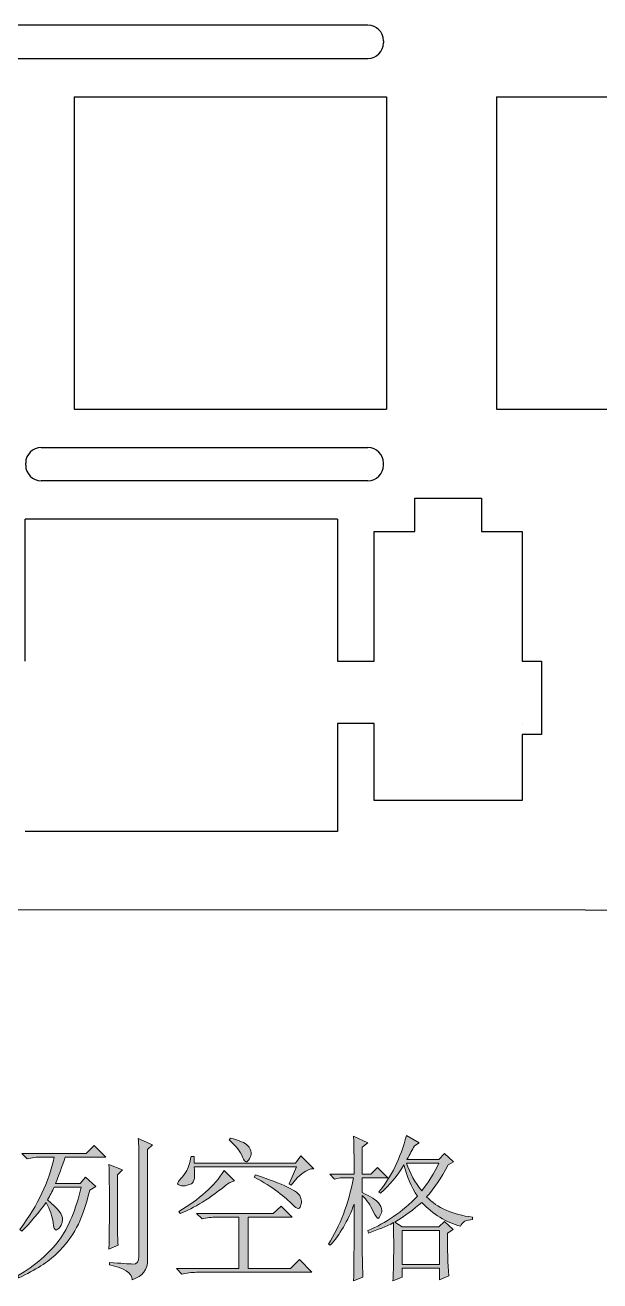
# Model space of a CAD drawing. Extents: x 1168 to 1833, y 1867 to 2135.
# Drawn here: x 1684 to 1709.9, y 2020.7 to 2077.2 of the extents above; entities that cross this region are included whole.
import ezdxf

# ---------------------------------------------------------------- set-up
doc = ezdxf.new("R2010")
doc.units = 0
doc.header["$MEASUREMENT"] = 0
doc.layers.add('_U+56FE_U+5C42 1', color=7, linetype='Continuous')

# ---------------------------------------------------------------- blocks, each defined once
blk = doc.blocks.new('block 2234')
at = {"layer": '_U+56FE_U+5C42 1'}
h = blk.add_hatch(color=7, dxfattribs=at)
h.dxf.hatch_style = 2
edge = h.paths.add_edge_path()
edge.add_spline(control_points=[(1683.875, 2026.434), (1683.875, 2026.434), (1686.771, 2026.434), (1686.771, 2026.434), (1686.771, 2026.434), (1687.131, 2026.792), (1687.131, 2026.792), (1687.131, 2026.792), (1687.654, 2026.269), (1687.654, 2026.269), (1687.654, 2026.269), (1685.834, 2026.269), (1685.834, 2026.269), (1685.687, 2025.827), (1685.539, 2025.432), (1685.393, 2025.082), (1685.393, 2025.082), (1686.496, 2025.082), (1686.496, 2025.082), (1686.496, 2025.082), (1686.744, 2025.358), (1686.744, 2025.358), (1686.744, 2025.358), (1687.213, 2024.944), (1687.213, 2024.944), (1687.213, 2024.944), (1686.938, 2024.778), (1686.938, 2024.778), (1686.754, 2024.062), (1686.556, 2023.5), (1686.344, 2023.096), (1686.133, 2022.691), (1685.834, 2022.3), (1685.447, 2021.924), (1685.062, 2021.546), (1684.491, 2021.184), (1683.737, 2020.834), (1683.737, 2020.834), (1683.682, 2020.917), (1683.682, 2020.917), (1684.491, 2021.395), (1685.112, 2021.928), (1685.545, 2022.517), (1685.977, 2023.104), (1686.312, 2023.905), (1686.551, 2024.917), (1686.551, 2024.917), (1685.338, 2024.917), (1685.338, 2024.917), (1685.245, 2024.732), (1685.145, 2024.539), (1685.034, 2024.337), (1685.512, 2023.951), (1685.737, 2023.656), (1685.71, 2023.454), (1685.683, 2023.252), (1685.631, 2023.123), (1685.559, 2023.068), (1685.559, 2023.068), (1685.42, 2022.985), (1685.42, 2022.985), (1685.347, 2022.985), (1685.301, 2023.096), (1685.282, 2023.316), (1685.245, 2023.593), (1685.145, 2023.896), (1684.979, 2024.227), (1684.648, 2023.767), (1684.279, 2023.335), (1683.875, 2022.931), (1683.875, 2022.931), (1683.793, 2023.013), (1683.793, 2023.013), (1684.215, 2023.583), (1684.547, 2024.126), (1684.785, 2024.641), (1685.024, 2025.155), (1685.209, 2025.698), (1685.338, 2026.269), (1685.338, 2026.269), (1684.785, 2026.269), (1684.785, 2026.269), (1684.547, 2026.269), (1684.326, 2026.241), (1684.123, 2026.186), (1684.123, 2026.186), (1683.875, 2026.434), (1683.875, 2026.434)], knot_values=[0, 0, 0, 0, 1, 1, 1, 2, 2, 2, 3, 3, 3, 4, 4, 4, 5, 5, 5, 6, 6, 6, 7, 7, 7, 8, 8, 8, 9, 9, 9, 10, 10, 10, 11, 11, 11, 12, 12, 12, 13, 13, 13, 14, 14, 14, 15, 15, 15, 16, 16, 16, 17, 17, 17, 18, 18, 18, 19, 19, 19, 20, 20, 20, 21, 21, 21, 22, 22, 22, 23, 23, 23, 24, 24, 24, 25, 25, 25, 26, 26, 26, 27, 27, 27, 28, 28, 28, 29, 29, 29, 29], degree=3, periodic=0)
edge = h.paths.add_edge_path()
edge.add_spline(control_points=[(1687.793, 2022.13), (1687.811, 2022.773), (1687.82, 2023.445), (1687.82, 2024.145), (1687.82, 2024.843), (1687.811, 2025.44), (1687.793, 2025.938), (1687.793, 2025.938), (1688.399, 2025.689), (1688.399, 2025.689), (1688.399, 2025.689), (1688.179, 2025.469), (1688.179, 2025.469), (1688.179, 2025.469), (1688.179, 2023.206), (1688.179, 2023.206), (1688.179, 2022.894), (1688.188, 2022.59), (1688.207, 2022.296), (1688.207, 2022.296), (1687.793, 2022.13), (1687.793, 2022.13)], knot_values=[0, 0, 0, 0, 1, 1, 1, 2, 2, 2, 3, 3, 3, 4, 4, 4, 5, 5, 5, 6, 6, 6, 7, 7, 7, 7], degree=3, periodic=0)
edge = h.paths.add_edge_path()
edge.add_spline(control_points=[(1689.145, 2025.771), (1689.145, 2026.434), (1689.135, 2026.875), (1689.117, 2027.096), (1689.117, 2027.096), (1689.752, 2026.82), (1689.752, 2026.82), (1689.752, 2026.82), (1689.531, 2026.6), (1689.531, 2026.6), (1689.531, 2026.6), (1689.531, 2021.661), (1689.531, 2021.661), (1689.549, 2021.202), (1689.318, 2020.898), (1688.841, 2020.751), (1688.822, 2021.063), (1688.482, 2021.284), (1687.82, 2021.413), (1687.82, 2021.413), (1687.82, 2021.523), (1687.82, 2021.523), (1688.335, 2021.486), (1688.685, 2021.464), (1688.869, 2021.454), (1689.053, 2021.445), (1689.145, 2021.561), (1689.145, 2021.799), (1689.145, 2021.799), (1689.145, 2025.771), (1689.145, 2025.771)], knot_values=[0, 0, 0, 0, 1, 1, 1, 2, 2, 2, 3, 3, 3, 4, 4, 4, 5, 5, 5, 6, 6, 6, 7, 7, 7, 8, 8, 8, 9, 9, 9, 10, 10, 10, 10], degree=3, periodic=0)
h = blk.add_hatch(color=7, dxfattribs=at)
h.dxf.hatch_style = 2
edge = h.paths.add_edge_path()
edge.add_spline(control_points=[(1691.738, 2023.73), (1691.738, 2023.73), (1695.187, 2023.73), (1695.187, 2023.73), (1695.187, 2023.73), (1695.545, 2024.062), (1695.545, 2024.062), (1695.545, 2024.062), (1696.041, 2023.564), (1696.041, 2023.564), (1696.041, 2023.564), (1694.055, 2023.564), (1694.055, 2023.564), (1694.055, 2023.564), (1694.055, 2021.248), (1694.055, 2021.248), (1694.055, 2021.248), (1695.959, 2021.248), (1695.959, 2021.248), (1695.959, 2021.248), (1696.373, 2021.661), (1696.373, 2021.661), (1696.373, 2021.661), (1696.924, 2021.082), (1696.924, 2021.082), (1696.924, 2021.082), (1691.738, 2021.082), (1691.738, 2021.082), (1691.498, 2021.082), (1691.277, 2021.055), (1691.076, 2020.999), (1691.076, 2020.999), (1690.828, 2021.248), (1690.828, 2021.248), (1690.828, 2021.248), (1693.642, 2021.248), (1693.642, 2021.248), (1693.642, 2021.248), (1693.642, 2023.564), (1693.642, 2023.564), (1693.642, 2023.564), (1692.648, 2023.564), (1692.648, 2023.564), (1692.409, 2023.564), (1692.188, 2023.537), (1691.986, 2023.482), (1691.986, 2023.482), (1691.738, 2023.73), (1691.738, 2023.73)], knot_values=[0, 0, 0, 0, 1, 1, 1, 2, 2, 2, 3, 3, 3, 4, 4, 4, 5, 5, 5, 6, 6, 6, 7, 7, 7, 8, 8, 8, 9, 9, 9, 10, 10, 10, 11, 11, 11, 12, 12, 12, 13, 13, 13, 14, 14, 14, 15, 15, 15, 16, 16, 16, 16], degree=3, periodic=0)
edge = h.paths.add_edge_path()
edge.add_spline(control_points=[(1695.903, 2025.055), (1695.903, 2025.055), (1696.234, 2025.827), (1696.234, 2025.827), (1696.234, 2025.827), (1691.627, 2025.827), (1691.627, 2025.827), (1691.683, 2025.386), (1691.642, 2025.133), (1691.504, 2025.068), (1691.365, 2025.004), (1691.25, 2024.972), (1691.158, 2024.972), (1691.085, 2024.972), (1691.021, 2024.98), (1690.965, 2024.999), (1690.91, 2025.018), (1690.883, 2025.045), (1690.883, 2025.082), (1690.883, 2025.101), (1690.91, 2025.146), (1690.965, 2025.22), (1691.057, 2025.312), (1691.154, 2025.436), (1691.256, 2025.593), (1691.355, 2025.748), (1691.435, 2025.983), (1691.49, 2026.296), (1691.49, 2026.296), (1691.627, 2026.296), (1691.627, 2026.296), (1691.627, 2026.296), (1691.627, 2025.992), (1691.627, 2025.992), (1691.627, 2025.992), (1696.18, 2025.992), (1696.18, 2025.992), (1696.18, 2025.992), (1696.428, 2026.323), (1696.428, 2026.323), (1696.428, 2026.323), (1697.007, 2025.744), (1697.007, 2025.744), (1696.713, 2025.744), (1696.373, 2025.496), (1695.986, 2024.999), (1695.986, 2024.999), (1695.903, 2025.055), (1695.903, 2025.055)], knot_values=[0, 0, 0, 0, 1, 1, 1, 2, 2, 2, 3, 3, 3, 4, 4, 4, 5, 5, 5, 6, 6, 6, 7, 7, 7, 8, 8, 8, 9, 9, 9, 10, 10, 10, 11, 11, 11, 12, 12, 12, 13, 13, 13, 14, 14, 14, 15, 15, 15, 16, 16, 16, 16], degree=3, periodic=0)
edge = h.paths.add_edge_path()
edge.add_spline(control_points=[(1693.448, 2025.192), (1693.448, 2025.192), (1693.2, 2025.109), (1693.2, 2025.109), (1692.336, 2024.41), (1691.6, 2023.951), (1690.993, 2023.73), (1690.993, 2023.73), (1690.938, 2023.813), (1690.938, 2023.813), (1691.397, 2024.089), (1691.797, 2024.379), (1692.139, 2024.682), (1692.479, 2024.985), (1692.759, 2025.312), (1692.979, 2025.661), (1692.979, 2025.661), (1693.448, 2025.192), (1693.448, 2025.192)], knot_values=[0, 0, 0, 0, 1, 1, 1, 2, 2, 2, 3, 3, 3, 4, 4, 4, 5, 5, 5, 6, 6, 6, 6], degree=3, periodic=0)
edge = h.paths.add_edge_path()
edge.add_spline(control_points=[(1693.256, 2027.123), (1693.66, 2027.013), (1693.918, 2026.902), (1694.027, 2026.792), (1694.139, 2026.682), (1694.193, 2026.571), (1694.193, 2026.461), (1694.193, 2026.369), (1694.166, 2026.277), (1694.11, 2026.186), (1694.055, 2026.094), (1694.01, 2026.048), (1693.973, 2026.048), (1693.918, 2026.048), (1693.862, 2026.121), (1693.807, 2026.269), (1693.715, 2026.507), (1693.513, 2026.765), (1693.2, 2027.041), (1693.2, 2027.041), (1693.256, 2027.123), (1693.256, 2027.123)], knot_values=[0, 0, 0, 0, 1, 1, 1, 2, 2, 2, 3, 3, 3, 4, 4, 4, 5, 5, 5, 6, 6, 6, 7, 7, 7, 7], degree=3, periodic=0)
edge = h.paths.add_edge_path()
edge.add_spline(control_points=[(1694.387, 2025.469), (1694.993, 2025.266), (1695.471, 2025.082), (1695.82, 2024.917), (1696.17, 2024.751), (1696.363, 2024.608), (1696.4, 2024.489), (1696.437, 2024.369), (1696.455, 2024.291), (1696.455, 2024.255), (1696.455, 2024.199), (1696.441, 2024.135), (1696.414, 2024.062), (1696.387, 2023.987), (1696.354, 2023.951), (1696.317, 2023.951), (1696.244, 2023.951), (1696.16, 2024.006), (1696.068, 2024.116), (1695.903, 2024.282), (1695.678, 2024.476), (1695.393, 2024.696), (1695.107, 2024.917), (1694.754, 2025.138), (1694.331, 2025.358), (1694.331, 2025.358), (1694.387, 2025.469), (1694.387, 2025.469)], knot_values=[0, 0, 0, 0, 1, 1, 1, 2, 2, 2, 3, 3, 3, 4, 4, 4, 5, 5, 5, 6, 6, 6, 7, 7, 7, 8, 8, 8, 9, 9, 9, 9], degree=3, periodic=0)
h = blk.add_hatch(color=7, dxfattribs=at)
h.dxf.hatch_style = 2
edge = h.paths.add_edge_path()
edge.add_spline(control_points=[(1699.186, 2022.24), (1699.186, 2021.983), (1699.195, 2021.523), (1699.214, 2020.861), (1699.214, 2020.861), (1698.8, 2020.696), (1698.8, 2020.696), (1698.818, 2021.781), (1698.828, 2022.931), (1698.828, 2024.145), (1698.533, 2023.39), (1698.174, 2022.773), (1697.752, 2022.296), (1697.752, 2022.296), (1697.669, 2022.351), (1697.669, 2022.351), (1698.184, 2023.16), (1698.561, 2024.153), (1698.8, 2025.33), (1698.8, 2025.33), (1698.193, 2025.33), (1698.193, 2025.33), (1698.193, 2025.33), (1697.945, 2025.275), (1697.945, 2025.275), (1697.945, 2025.275), (1697.725, 2025.496), (1697.725, 2025.496), (1697.725, 2025.496), (1698.828, 2025.496), (1698.828, 2025.496), (1698.828, 2025.992), (1698.818, 2026.562), (1698.8, 2027.206), (1698.8, 2027.206), (1699.435, 2026.902), (1699.435, 2026.902), (1699.435, 2026.902), (1699.186, 2026.71), (1699.186, 2026.71), (1699.186, 2026.71), (1699.186, 2025.496), (1699.186, 2025.496), (1699.186, 2025.496), (1699.572, 2025.496), (1699.572, 2025.496), (1699.572, 2025.496), (1699.876, 2025.8), (1699.876, 2025.8), (1699.876, 2025.8), (1700.345, 2025.33), (1700.345, 2025.33), (1700.345, 2025.33), (1699.186, 2025.33), (1699.186, 2025.33), (1699.186, 2025.33), (1699.186, 2024.668), (1699.186, 2024.668), (1699.572, 2024.484), (1699.816, 2024.332), (1699.917, 2024.213), (1700.018, 2024.094), (1700.068, 2023.979), (1700.068, 2023.868), (1700.068, 2023.795), (1700.046, 2023.717), (1700, 2023.634), (1699.954, 2023.551), (1699.922, 2023.51), (1699.903, 2023.51), (1699.848, 2023.51), (1699.774, 2023.61), (1699.683, 2023.813), (1699.554, 2024.107), (1699.389, 2024.347), (1699.186, 2024.53), (1699.186, 2024.53), (1699.186, 2022.24), (1699.186, 2022.24)], knot_values=[0, 0, 0, 0, 1, 1, 1, 2, 2, 2, 3, 3, 3, 4, 4, 4, 5, 5, 5, 6, 6, 6, 7, 7, 7, 8, 8, 8, 9, 9, 9, 10, 10, 10, 11, 11, 11, 12, 12, 12, 13, 13, 13, 14, 14, 14, 15, 15, 15, 16, 16, 16, 17, 17, 17, 18, 18, 18, 19, 19, 19, 20, 20, 20, 21, 21, 21, 22, 22, 22, 23, 23, 23, 24, 24, 24, 25, 25, 25, 26, 26, 26, 26], degree=3, periodic=0)
edge = h.paths.add_edge_path()
edge.add_spline(control_points=[(1703.021, 2022.848), (1703.021, 2022.111), (1703.039, 2021.468), (1703.076, 2020.917), (1703.076, 2020.917), (1702.662, 2020.751), (1702.662, 2020.751), (1702.662, 2020.751), (1702.662, 2021.275), (1702.662, 2021.275), (1702.662, 2021.275), (1700.979, 2021.275), (1700.979, 2021.275), (1700.979, 2021.275), (1700.979, 2020.861), (1700.979, 2020.861), (1700.979, 2020.861), (1700.565, 2020.696), (1700.565, 2020.696), (1700.602, 2021.303), (1700.611, 2022.176), (1700.594, 2023.316), (1700.262, 2023.151), (1699.885, 2022.994), (1699.462, 2022.848), (1699.462, 2022.848), (1699.435, 2022.958), (1699.435, 2022.958), (1700.244, 2023.289), (1700.988, 2023.804), (1701.669, 2024.503), (1701.393, 2024.926), (1701.19, 2025.395), (1701.062, 2025.91), (1700.768, 2025.432), (1700.418, 2025.009), (1700.014, 2024.641), (1700.014, 2024.641), (1699.932, 2024.696), (1699.932, 2024.696), (1700.501, 2025.376), (1700.914, 2026.223), (1701.172, 2027.233), (1701.172, 2027.233), (1701.752, 2026.902), (1701.752, 2026.902), (1701.752, 2026.902), (1701.531, 2026.765), (1701.531, 2026.765), (1701.439, 2026.6), (1701.328, 2026.396), (1701.2, 2026.158), (1701.2, 2026.158), (1702.635, 2026.158), (1702.635, 2026.158), (1702.635, 2026.158), (1702.883, 2026.434), (1702.883, 2026.434), (1702.883, 2026.434), (1703.297, 2026.048), (1703.297, 2026.048), (1703.297, 2026.048), (1703.049, 2025.91), (1703.049, 2025.91), (1702.735, 2025.321), (1702.414, 2024.843), (1702.083, 2024.476), (1702.561, 2023.979), (1703.25, 2023.675), (1704.152, 2023.564), (1704.152, 2023.564), (1704.152, 2023.454), (1704.152, 2023.454), (1703.876, 2023.454), (1703.691, 2023.354), (1703.6, 2023.151), (1702.956, 2023.335), (1702.377, 2023.693), (1701.862, 2024.227), (1701.513, 2023.914), (1701.107, 2023.62), (1700.648, 2023.344), (1700.648, 2023.344), (1700.979, 2023.123), (1700.979, 2023.123), (1700.979, 2023.123), (1702.635, 2023.123), (1702.635, 2023.123), (1702.635, 2023.123), (1702.883, 2023.372), (1702.883, 2023.372), (1702.883, 2023.372), (1703.27, 2023.013), (1703.27, 2023.013), (1703.27, 2023.013), (1703.021, 2022.848), (1703.021, 2022.848)], knot_values=[0, 0, 0, 0, 1, 1, 1, 2, 2, 2, 3, 3, 3, 4, 4, 4, 5, 5, 5, 6, 6, 6, 7, 7, 7, 8, 8, 8, 9, 9, 9, 10, 10, 10, 11, 11, 11, 12, 12, 12, 13, 13, 13, 14, 14, 14, 15, 15, 15, 16, 16, 16, 17, 17, 17, 18, 18, 18, 19, 19, 19, 20, 20, 20, 21, 21, 21, 22, 22, 22, 23, 23, 23, 24, 24, 24, 25, 25, 25, 26, 26, 26, 27, 27, 27, 28, 28, 28, 29, 29, 29, 30, 30, 30, 31, 31, 31, 32, 32, 32, 32], degree=3, periodic=0)
h.paths.add_polyline_path([(1700.979, 2022.958), (1700.979, 2021.44), (1702.662, 2021.44), (1702.662, 2022.958)])
edge = h.paths.add_edge_path()
edge.add_spline(control_points=[(1701.172, 2025.992), (1701.338, 2025.532), (1701.568, 2025.119), (1701.862, 2024.751), (1702.156, 2025.119), (1702.414, 2025.532), (1702.635, 2025.992), (1702.635, 2025.992), (1701.172, 2025.992), (1701.172, 2025.992)], knot_values=[0, 0, 0, 0, 1, 1, 1, 2, 2, 2, 3, 3, 3, 3], degree=3, periodic=0)
at = {"layer": '_U+56FE_U+5C42 1', "lineweight": 0}
blk.add_lwpolyline([(1700.979, 2022.958), (1700.979, 2021.44), (1702.662, 2021.44), (1702.662, 2022.958), (1700.979, 2022.958)], dxfattribs=at)
for points, knots in [([(1689.145, 2025.771), (1689.145, 2026.434), (1689.135, 2026.875), (1689.117, 2027.096), (1689.117, 2027.096), (1689.752, 2026.82), (1689.752, 2026.82), (1689.752, 2026.82), (1689.531, 2026.6), (1689.531, 2026.6), (1689.531, 2026.6), (1689.531, 2021.661), (1689.531, 2021.661), (1689.549, 2021.202), (1689.318, 2020.898), (1688.841, 2020.751), (1688.822, 2021.063), (1688.482, 2021.284), (1687.82, 2021.413), (1687.82, 2021.413), (1687.82, 2021.523), (1687.82, 2021.523), (1688.335, 2021.486), (1688.685, 2021.464), (1688.869, 2021.454), (1689.053, 2021.445), (1689.145, 2021.561), (1689.145, 2021.799), (1689.145, 2021.799), (1689.145, 2025.771), (1689.145, 2025.771)], [0, 0, 0, 0, 1, 1, 1, 2, 2, 2, 3, 3, 3, 4, 4, 4, 5, 5, 5, 6, 6, 6, 7, 7, 7, 8, 8, 8, 9, 9, 9, 10, 10, 10, 10]), ([(1693.256, 2027.123), (1693.66, 2027.013), (1693.918, 2026.902), (1694.027, 2026.792), (1694.139, 2026.682), (1694.193, 2026.571), (1694.193, 2026.461), (1694.193, 2026.369), (1694.166, 2026.277), (1694.11, 2026.186), (1694.055, 2026.094), (1694.01, 2026.048), (1693.973, 2026.048), (1693.918, 2026.048), (1693.862, 2026.121), (1693.807, 2026.269), (1693.715, 2026.507), (1693.513, 2026.765), (1693.2, 2027.041), (1693.2, 2027.041), (1693.256, 2027.123), (1693.256, 2027.123)], [0, 0, 0, 0, 1, 1, 1, 2, 2, 2, 3, 3, 3, 4, 4, 4, 5, 5, 5, 6, 6, 6, 7, 7, 7, 7]), ([(1699.186, 2022.24), (1699.186, 2021.983), (1699.195, 2021.523), (1699.214, 2020.861), (1699.214, 2020.861), (1698.8, 2020.696), (1698.8, 2020.696), (1698.818, 2021.781), (1698.828, 2022.931), (1698.828, 2024.145), (1698.533, 2023.39), (1698.174, 2022.773), (1697.752, 2022.296), (1697.752, 2022.296), (1697.669, 2022.351), (1697.669, 2022.351), (1698.184, 2023.16), (1698.561, 2024.153), (1698.8, 2025.33), (1698.8, 2025.33), (1698.193, 2025.33), (1698.193, 2025.33), (1698.193, 2025.33), (1697.945, 2025.275), (1697.945, 2025.275), (1697.945, 2025.275), (1697.725, 2025.496), (1697.725, 2025.496), (1697.725, 2025.496), (1698.828, 2025.496), (1698.828, 2025.496), (1698.828, 2025.992), (1698.818, 2026.562), (1698.8, 2027.206), (1698.8, 2027.206), (1699.435, 2026.902), (1699.435, 2026.902), (1699.435, 2026.902), (1699.186, 2026.71), (1699.186, 2026.71), (1699.186, 2026.71), (1699.186, 2025.496), (1699.186, 2025.496), (1699.186, 2025.496), (1699.572, 2025.496), (1699.572, 2025.496), (1699.572, 2025.496), (1699.876, 2025.8), (1699.876, 2025.8), (1699.876, 2025.8), (1700.345, 2025.33), (1700.345, 2025.33), (1700.345, 2025.33), (1699.186, 2025.33), (1699.186, 2025.33), (1699.186, 2025.33), (1699.186, 2024.668), (1699.186, 2024.668), (1699.572, 2024.484), (1699.816, 2024.332), (1699.917, 2024.213), (1700.018, 2024.094), (1700.068, 2023.979), (1700.068, 2023.868), (1700.068, 2023.795), (1700.046, 2023.717), (1700, 2023.634), (1699.954, 2023.551), (1699.922, 2023.51), (1699.903, 2023.51), (1699.848, 2023.51), (1699.774, 2023.61), (1699.683, 2023.813), (1699.554, 2024.107), (1699.389, 2024.347), (1699.186, 2024.53), (1699.186, 2024.53), (1699.186, 2022.24), (1699.186, 2022.24)], [0, 0, 0, 0, 1, 1, 1, 2, 2, 2, 3, 3, 3, 4, 4, 4, 5, 5, 5, 6, 6, 6, 7, 7, 7, 8, 8, 8, 9, 9, 9, 10, 10, 10, 11, 11, 11, 12, 12, 12, 13, 13, 13, 14, 14, 14, 15, 15, 15, 16, 16, 16, 17, 17, 17, 18, 18, 18, 19, 19, 19, 20, 20, 20, 21, 21, 21, 22, 22, 22, 23, 23, 23, 24, 24, 24, 25, 25, 25, 26, 26, 26, 26]), ([(1703.021, 2022.848), (1703.021, 2022.111), (1703.039, 2021.468), (1703.076, 2020.917), (1703.076, 2020.917), (1702.662, 2020.751), (1702.662, 2020.751), (1702.662, 2020.751), (1702.662, 2021.275), (1702.662, 2021.275), (1702.662, 2021.275), (1700.979, 2021.275), (1700.979, 2021.275), (1700.979, 2021.275), (1700.979, 2020.861), (1700.979, 2020.861), (1700.979, 2020.861), (1700.565, 2020.696), (1700.565, 2020.696), (1700.602, 2021.303), (1700.611, 2022.176), (1700.594, 2023.316), (1700.262, 2023.151), (1699.885, 2022.994), (1699.462, 2022.848), (1699.462, 2022.848), (1699.435, 2022.958), (1699.435, 2022.958), (1700.244, 2023.289), (1700.988, 2023.804), (1701.669, 2024.503), (1701.393, 2024.926), (1701.19, 2025.395), (1701.062, 2025.91), (1700.768, 2025.432), (1700.418, 2025.009), (1700.014, 2024.641), (1700.014, 2024.641), (1699.932, 2024.696), (1699.932, 2024.696), (1700.501, 2025.376), (1700.914, 2026.223), (1701.172, 2027.233), (1701.172, 2027.233), (1701.752, 2026.902), (1701.752, 2026.902), (1701.752, 2026.902), (1701.531, 2026.765), (1701.531, 2026.765), (1701.439, 2026.6), (1701.328, 2026.396), (1701.2, 2026.158), (1701.2, 2026.158), (1702.635, 2026.158), (1702.635, 2026.158), (1702.635, 2026.158), (1702.883, 2026.434), (1702.883, 2026.434), (1702.883, 2026.434), (1703.297, 2026.048), (1703.297, 2026.048), (1703.297, 2026.048), (1703.049, 2025.91), (1703.049, 2025.91), (1702.735, 2025.321), (1702.414, 2024.843), (1702.083, 2024.476), (1702.561, 2023.979), (1703.25, 2023.675), (1704.152, 2023.564), (1704.152, 2023.564), (1704.152, 2023.454), (1704.152, 2023.454), (1703.876, 2023.454), (1703.691, 2023.354), (1703.6, 2023.151), (1702.956, 2023.335), (1702.377, 2023.693), (1701.862, 2024.227), (1701.513, 2023.914), (1701.107, 2023.62), (1700.648, 2023.344), (1700.648, 2023.344), (1700.979, 2023.123), (1700.979, 2023.123), (1700.979, 2023.123), (1702.635, 2023.123), (1702.635, 2023.123), (1702.635, 2023.123), (1702.883, 2023.372), (1702.883, 2023.372), (1702.883, 2023.372), (1703.27, 2023.013), (1703.27, 2023.013), (1703.27, 2023.013), (1703.021, 2022.848), (1703.021, 2022.848)], [0, 0, 0, 0, 1, 1, 1, 2, 2, 2, 3, 3, 3, 4, 4, 4, 5, 5, 5, 6, 6, 6, 7, 7, 7, 8, 8, 8, 9, 9, 9, 10, 10, 10, 11, 11, 11, 12, 12, 12, 13, 13, 13, 14, 14, 14, 15, 15, 15, 16, 16, 16, 17, 17, 17, 18, 18, 18, 19, 19, 19, 20, 20, 20, 21, 21, 21, 22, 22, 22, 23, 23, 23, 24, 24, 24, 25, 25, 25, 26, 26, 26, 27, 27, 27, 28, 28, 28, 29, 29, 29, 30, 30, 30, 31, 31, 31, 32, 32, 32, 32]), ([(1683.875, 2026.434), (1683.875, 2026.434), (1686.771, 2026.434), (1686.771, 2026.434), (1686.771, 2026.434), (1687.131, 2026.792), (1687.131, 2026.792), (1687.131, 2026.792), (1687.654, 2026.269), (1687.654, 2026.269), (1687.654, 2026.269), (1685.834, 2026.269), (1685.834, 2026.269), (1685.687, 2025.827), (1685.539, 2025.432), (1685.393, 2025.082), (1685.393, 2025.082), (1686.496, 2025.082), (1686.496, 2025.082), (1686.496, 2025.082), (1686.744, 2025.358), (1686.744, 2025.358), (1686.744, 2025.358), (1687.213, 2024.944), (1687.213, 2024.944), (1687.213, 2024.944), (1686.938, 2024.778), (1686.938, 2024.778), (1686.754, 2024.062), (1686.556, 2023.5), (1686.344, 2023.096), (1686.133, 2022.691), (1685.834, 2022.3), (1685.447, 2021.924), (1685.062, 2021.546), (1684.491, 2021.184), (1683.737, 2020.834), (1683.737, 2020.834), (1683.682, 2020.917), (1683.682, 2020.917), (1684.491, 2021.395), (1685.112, 2021.928), (1685.545, 2022.517), (1685.977, 2023.104), (1686.312, 2023.905), (1686.551, 2024.917), (1686.551, 2024.917), (1685.338, 2024.917), (1685.338, 2024.917), (1685.245, 2024.732), (1685.145, 2024.539), (1685.034, 2024.337), (1685.512, 2023.951), (1685.737, 2023.656), (1685.71, 2023.454), (1685.683, 2023.252), (1685.631, 2023.123), (1685.559, 2023.068), (1685.559, 2023.068), (1685.42, 2022.985), (1685.42, 2022.985), (1685.347, 2022.985), (1685.301, 2023.096), (1685.282, 2023.316), (1685.245, 2023.593), (1685.145, 2023.896), (1684.979, 2024.227), (1684.648, 2023.767), (1684.279, 2023.335), (1683.875, 2022.931), (1683.875, 2022.931), (1683.793, 2023.013), (1683.793, 2023.013), (1684.215, 2023.583), (1684.547, 2024.126), (1684.785, 2024.641), (1685.024, 2025.155), (1685.209, 2025.698), (1685.338, 2026.269), (1685.338, 2026.269), (1684.785, 2026.269), (1684.785, 2026.269), (1684.547, 2026.269), (1684.326, 2026.241), (1684.123, 2026.186), (1684.123, 2026.186), (1683.875, 2026.434), (1683.875, 2026.434)], [0, 0, 0, 0, 1, 1, 1, 2, 2, 2, 3, 3, 3, 4, 4, 4, 5, 5, 5, 6, 6, 6, 7, 7, 7, 8, 8, 8, 9, 9, 9, 10, 10, 10, 11, 11, 11, 12, 12, 12, 13, 13, 13, 14, 14, 14, 15, 15, 15, 16, 16, 16, 17, 17, 17, 18, 18, 18, 19, 19, 19, 20, 20, 20, 21, 21, 21, 22, 22, 22, 23, 23, 23, 24, 24, 24, 25, 25, 25, 26, 26, 26, 27, 27, 27, 28, 28, 28, 29, 29, 29, 29]), ([(1687.793, 2022.13), (1687.811, 2022.773), (1687.82, 2023.445), (1687.82, 2024.145), (1687.82, 2024.843), (1687.811, 2025.44), (1687.793, 2025.938), (1687.793, 2025.938), (1688.399, 2025.689), (1688.399, 2025.689), (1688.399, 2025.689), (1688.179, 2025.469), (1688.179, 2025.469), (1688.179, 2025.469), (1688.179, 2023.206), (1688.179, 2023.206), (1688.179, 2022.894), (1688.188, 2022.59), (1688.207, 2022.296), (1688.207, 2022.296), (1687.793, 2022.13), (1687.793, 2022.13)], [0, 0, 0, 0, 1, 1, 1, 2, 2, 2, 3, 3, 3, 4, 4, 4, 5, 5, 5, 6, 6, 6, 7, 7, 7, 7]), ([(1695.903, 2025.055), (1695.903, 2025.055), (1696.234, 2025.827), (1696.234, 2025.827), (1696.234, 2025.827), (1691.627, 2025.827), (1691.627, 2025.827), (1691.683, 2025.386), (1691.642, 2025.133), (1691.504, 2025.068), (1691.365, 2025.004), (1691.25, 2024.972), (1691.158, 2024.972), (1691.085, 2024.972), (1691.021, 2024.98), (1690.965, 2024.999), (1690.91, 2025.018), (1690.883, 2025.045), (1690.883, 2025.082), (1690.883, 2025.101), (1690.91, 2025.146), (1690.965, 2025.22), (1691.057, 2025.312), (1691.154, 2025.436), (1691.256, 2025.593), (1691.355, 2025.748), (1691.435, 2025.983), (1691.49, 2026.296), (1691.49, 2026.296), (1691.627, 2026.296), (1691.627, 2026.296), (1691.627, 2026.296), (1691.627, 2025.992), (1691.627, 2025.992), (1691.627, 2025.992), (1696.18, 2025.992), (1696.18, 2025.992), (1696.18, 2025.992), (1696.428, 2026.323), (1696.428, 2026.323), (1696.428, 2026.323), (1697.007, 2025.744), (1697.007, 2025.744), (1696.713, 2025.744), (1696.373, 2025.496), (1695.986, 2024.999), (1695.986, 2024.999), (1695.903, 2025.055), (1695.903, 2025.055)], [0, 0, 0, 0, 1, 1, 1, 2, 2, 2, 3, 3, 3, 4, 4, 4, 5, 5, 5, 6, 6, 6, 7, 7, 7, 8, 8, 8, 9, 9, 9, 10, 10, 10, 11, 11, 11, 12, 12, 12, 13, 13, 13, 14, 14, 14, 15, 15, 15, 16, 16, 16, 16]), ([(1701.172, 2025.992), (1701.338, 2025.532), (1701.568, 2025.119), (1701.862, 2024.751), (1702.156, 2025.119), (1702.414, 2025.532), (1702.635, 2025.992), (1702.635, 2025.992), (1701.172, 2025.992), (1701.172, 2025.992)], [0, 0, 0, 0, 1, 1, 1, 2, 2, 2, 3, 3, 3, 3]), ([(1693.448, 2025.192), (1693.448, 2025.192), (1693.2, 2025.109), (1693.2, 2025.109), (1692.336, 2024.41), (1691.6, 2023.951), (1690.993, 2023.73), (1690.993, 2023.73), (1690.938, 2023.813), (1690.938, 2023.813), (1691.397, 2024.089), (1691.797, 2024.379), (1692.139, 2024.682), (1692.479, 2024.985), (1692.759, 2025.312), (1692.979, 2025.661), (1692.979, 2025.661), (1693.448, 2025.192), (1693.448, 2025.192)], [0, 0, 0, 0, 1, 1, 1, 2, 2, 2, 3, 3, 3, 4, 4, 4, 5, 5, 5, 6, 6, 6, 6]), ([(1694.387, 2025.469), (1694.993, 2025.266), (1695.471, 2025.082), (1695.82, 2024.917), (1696.17, 2024.751), (1696.363, 2024.608), (1696.4, 2024.489), (1696.437, 2024.369), (1696.455, 2024.291), (1696.455, 2024.255), (1696.455, 2024.199), (1696.441, 2024.135), (1696.414, 2024.062), (1696.387, 2023.987), (1696.354, 2023.951), (1696.317, 2023.951), (1696.244, 2023.951), (1696.16, 2024.006), (1696.068, 2024.116), (1695.903, 2024.282), (1695.678, 2024.476), (1695.393, 2024.696), (1695.107, 2024.917), (1694.754, 2025.138), (1694.331, 2025.358), (1694.331, 2025.358), (1694.387, 2025.469), (1694.387, 2025.469)], [0, 0, 0, 0, 1, 1, 1, 2, 2, 2, 3, 3, 3, 4, 4, 4, 5, 5, 5, 6, 6, 6, 7, 7, 7, 8, 8, 8, 9, 9, 9, 9]), ([(1691.738, 2023.73), (1691.738, 2023.73), (1695.187, 2023.73), (1695.187, 2023.73), (1695.187, 2023.73), (1695.545, 2024.062), (1695.545, 2024.062), (1695.545, 2024.062), (1696.041, 2023.564), (1696.041, 2023.564), (1696.041, 2023.564), (1694.055, 2023.564), (1694.055, 2023.564), (1694.055, 2023.564), (1694.055, 2021.248), (1694.055, 2021.248), (1694.055, 2021.248), (1695.959, 2021.248), (1695.959, 2021.248), (1695.959, 2021.248), (1696.373, 2021.661), (1696.373, 2021.661), (1696.373, 2021.661), (1696.924, 2021.082), (1696.924, 2021.082), (1696.924, 2021.082), (1691.738, 2021.082), (1691.738, 2021.082), (1691.498, 2021.082), (1691.277, 2021.055), (1691.076, 2020.999), (1691.076, 2020.999), (1690.828, 2021.248), (1690.828, 2021.248), (1690.828, 2021.248), (1693.642, 2021.248), (1693.642, 2021.248), (1693.642, 2021.248), (1693.642, 2023.564), (1693.642, 2023.564), (1693.642, 2023.564), (1692.648, 2023.564), (1692.648, 2023.564), (1692.409, 2023.564), (1692.188, 2023.537), (1691.986, 2023.482), (1691.986, 2023.482), (1691.738, 2023.73), (1691.738, 2023.73)], [0, 0, 0, 0, 1, 1, 1, 2, 2, 2, 3, 3, 3, 4, 4, 4, 5, 5, 5, 6, 6, 6, 7, 7, 7, 8, 8, 8, 9, 9, 9, 10, 10, 10, 11, 11, 11, 12, 12, 12, 13, 13, 13, 14, 14, 14, 15, 15, 15, 16, 16, 16, 16])]:
    blk.add_open_spline(points, degree=3, knots=knots, dxfattribs=at)

msp = doc.modelspace()

# ---------------------------------------------------------------- linework, layer by layer
at = {"layer": '_U+56FE_U+5C42 1', "color": 7, "lineweight": 25}
for points in [[(1699.445, 2077.188), (1615.845, 2077.188)], [(1700.145, 2076.488), (1700.145, 2076.388)], [(1615.845, 2075.688), (1699.445, 2075.688)], [(1686.232, 2073.963), (1700.282, 2073.963)], [(1686.232, 2073.963), (1686.232, 2059.913)], [(1700.282, 2073.963), (1700.282, 2059.913)], [(1705.232, 2073.963), (1719.282, 2073.963)], [(1705.232, 2073.963), (1705.232, 2059.913)], [(1686.232, 2059.913), (1700.282, 2059.913)], [(1705.232, 2059.913), (1719.282, 2059.913)], [(1684.751, 2058.188), (1699.445, 2058.188)], [(1684.051, 2057.388), (1684.051, 2057.488)], [(1700.145, 2057.388), (1700.145, 2057.488)], [(1699.445, 2056.688), (1684.751, 2056.688)], [(1701.551, 2054.413), (1701.551, 2055.913)], [(1701.551, 2055.913), (1704.551, 2055.913)], [(1704.551, 2055.913), (1704.551, 2054.413)], [(1698.076, 2054.963), (1684.026, 2054.963)], [(1684.026, 2048.573), (1684.026, 2054.963)], [(1698.076, 2054.963), (1698.076, 2048.573)], [(1699.726, 2048.573), (1699.726, 2054.413)], [(1699.726, 2054.413), (1701.551, 2054.413)], [(1704.551, 2054.413), (1706.376, 2054.413)], [(1706.376, 2054.413), (1706.376, 2048.573)], [(1698.076, 2048.573), (1699.726, 2048.573)], [(1706.376, 2048.573), (1707.251, 2048.573)], [(1707.251, 2048.573), (1707.251, 2045.273)], [(1699.726, 2045.773), (1698.076, 2045.773)], [(1698.076, 2045.773), (1698.076, 2040.913)], [(1699.726, 2042.313), (1699.726, 2045.773)], [(1706.376, 2045.773), (1706.376, 2045.773)], [(1707.251, 2045.273), (1706.376, 2045.273)], [(1706.376, 2045.273), (1706.376, 2042.313)], [(1706.376, 2042.313), (1699.726, 2042.313)], [(1698.076, 2040.913), (1684.026, 2040.913)], [(1528.007, 2037.44), (1830.007, 2037.361)]]:
    msp.add_lwpolyline(points, dxfattribs=at)
for points in [[(1700.145, 2076.488), (1700.145, 2076.874), (1699.831, 2077.188), (1699.445, 2077.188)], [(1699.445, 2075.688), (1699.831, 2075.688), (1700.145, 2076.001), (1700.145, 2076.388)], [(1684.751, 2058.188), (1684.365, 2058.188), (1684.051, 2057.874), (1684.051, 2057.488)], [(1700.145, 2057.488), (1700.145, 2057.874), (1699.831, 2058.188), (1699.445, 2058.188)], [(1684.051, 2057.388), (1684.051, 2057.001), (1684.365, 2056.688), (1684.751, 2056.688)], [(1699.445, 2056.688), (1699.831, 2056.688), (1700.145, 2057.001), (1700.145, 2057.388)]]:
    msp.add_open_spline(points, degree=3, dxfattribs=at)

# ---------------------------------------------------------------- block references
at = {"layer": '_U+56FE_U+5C42 1'}
msp.add_blockref('block 2234', (0, 0), dxfattribs=at)

doc.saveas('drawing.dxf')
